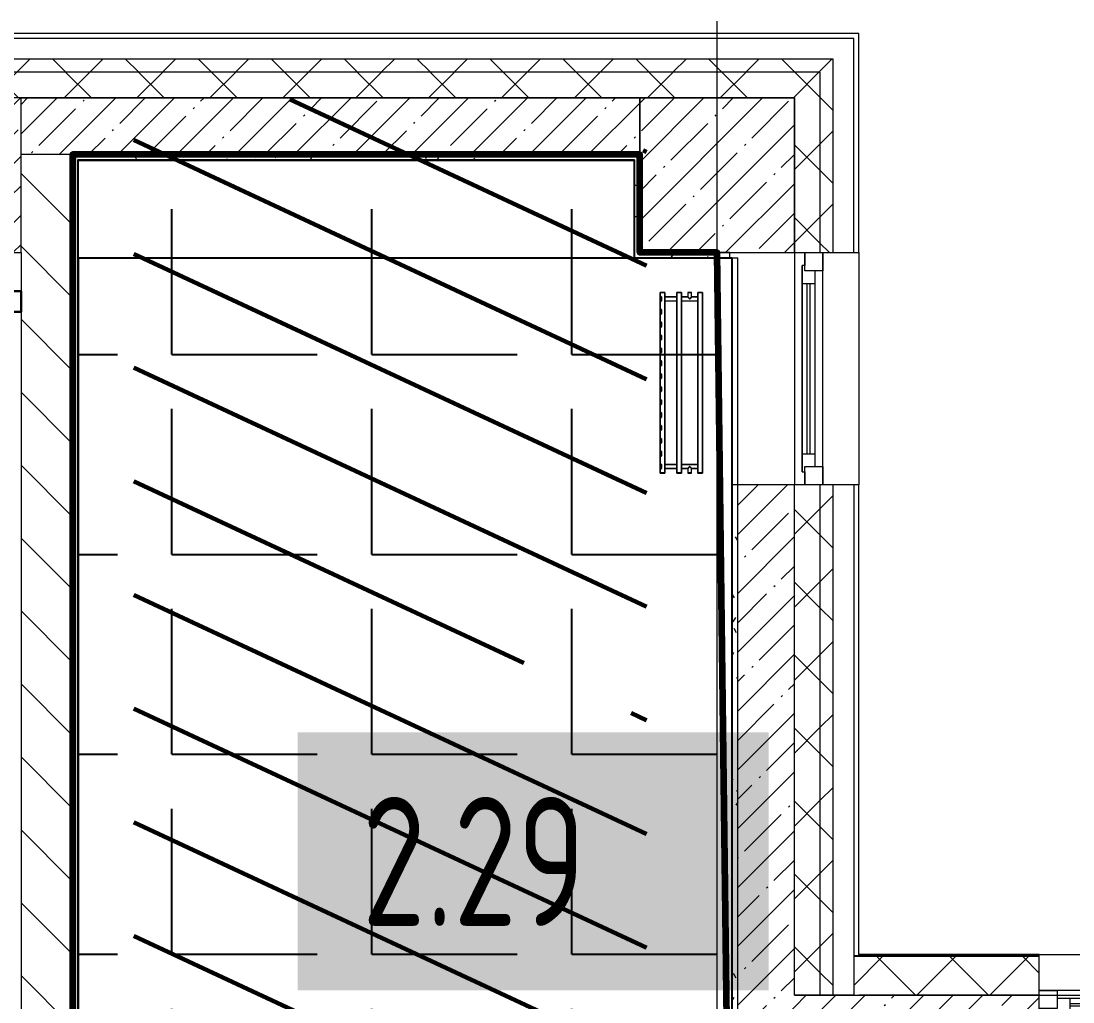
# Model space of a CAD drawing. Header units: millimetres. Extents: x -164500 to 426394, y -23753 to 102118.
# Drawn here: x 179382 to 183463, y 23593 to 27397 of the extents above; entities that cross this region are included whole.
import ezdxf

# ---------------------------------------------------------------- set-up
doc = ezdxf.new("R2010")
doc.units = ezdxf.units.MM
for name, color, linetype, lineweight in [('0) шлифовка', 5, 'Continuous', 60), ('384 ПК-3', 30, 'Continuous', 120), ('A-GLAZ', 7, 'Continuous', 9), ('A-GLAZ-1', 7, 'Continuous', 5), ('A-WALL', 7, 'Continuous', 5), ('A-WALL-2', 7, 'Continuous', 30), ('I-WALL', 7, 'Continuous', 5), ('S-COLS', 7, 'Continuous', 9), ('S-COLS-1', 7, 'Continuous', 5), ('Оси', 7, 'Continuous', 9)]:
    doc.layers.add(name, color=color, linetype=linetype, lineweight=lineweight)
doc.layers.add('1.1.1) Плитка КР1 Остаток', color=52, linetype='Continuous')
for name, color, linetype, lineweight, true_color in [('A-WALL-1', 9, 'Continuous', 5, 0x808080), ('A-WALL-FNSH-1', 9, 'Continuous', 5, 0x808080), ('M-EQPM-1', 7, 'Continuous', 9, 0xb2b2b2)]:
    doc.layers.add(name, color=color, linetype=linetype, lineweight=lineweight, true_color=true_color)
doc.styles.add('СПДС', font='ГОСТ тип А.ttf', dxfattribs={"width": 0.9})
pattern_1 = [(45, (148772.12, -0.94), (-141.42136, 141.42136), []), (135, (148772.12, -0.94), (-141.42136, -141.42136), [])]
pattern_2 = [(45, (148772.12, -0.94), (-114.04925, 114.04925), []), (45, (148886.17, -0.94), (-114.04925, 114.04925), [201.612, -40.322, 6.706, -33.617])]
pattern_3 = [(0, (148772.123, -0.94), (243.84, 60.96), [20.117, -162.763, 20.117, -162.763, -975.36]), (0, (148772.123, -0.94), (243.84, 60.96), [-365.76, 20.117, -345.643, 20.117, -162.763, -426.72]), (0, (148772.123, -0.94), (243.84, 60.96), [-914.4, 20.117, -101.803, 20.117, -284.683]), (120, (148863.563, 29.54), (-174.71291, 180.691634), [20.117, -162.763, 20.117, -162.763, -975.36]), (120, (148863.563, 29.54), (-174.71291, 180.691634), [-365.76, 20.117, -345.643, 20.117, -162.763, -426.72]), (120, (148863.563, 29.54), (-174.71291, 180.691634), [-914.4, 20.117, -101.803, 20.117, -284.683]), (240, (148894.043, 151.46), (-69.12709, -241.651634), [20.117, -162.763, 20.117, -162.763, -975.36]), (240, (148894.043, 151.46), (-69.12709, -241.651634), [-365.76, 20.117, -345.643, 20.117, -162.763, -426.72]), (240, (148894.043, 151.46), (-69.12709, -241.651634), [-914.4, 20.117, -101.803, 20.117, -284.683])]

# ---------------------------------------------------------------- blocks, each defined once
blk = doc.blocks.new('radiator_prado_classic_z_tip_30_po exemplyaru - Classic Z Тип 30-500-30677900-Объем проектирования 2 этажа')
at = {"layer": 'M-EQPM-1'}
for p, q in [((0, 228), (0, 210)), ((700, 228), (0, 228)), ((0, 210), (0, 228)), ((0, 228), (12.5, 228)), ((0, 210), (700, 210)), ((17.8, 210), (0, 210)), ((12.5, 228), (37.5, 228)), ((37.5, 228), (12.5, 228)), ((12.5, 228), (37.5, 228)), ((12.5, 228), (17.5, 223)), ((12.5, 228), (17.5, 223)), ((32.5, 223), (17.5, 223)), ((17.5, 223), (32.5, 223)), ((17.5, 210), (17.5, 164)), ((17.5, 210), (17.5, 164)), ((17.8, 210), (17.5, 210)), ((17.5, 210), (17.8, 210)), ((17.8, 210), (17.5, 210)), ((17.5, 210), (28.7, 210)), ((32.2, 210), (17.8, 210)), ((17.8, 210), (18.5, 210)), ((19.7, 210), (17.8, 210)), ((18.5, 210), (21.2, 210)), ((21.2, 210), (19.7, 210)), ((21.2, 210), (25, 210)), ((32.2, 210), (21.2, 210)), ((25, 210), (32.2, 210)), ((28.7, 210), (32.5, 210)), ((32.5, 210), (32.2, 210)), ((32.2, 210), (32.5, 210)), ((32.5, 210), (32.2, 210)), ((667.8, 210), (32.2, 210)), ((32.5, 223), (37.5, 228)), ((37.5, 228), (32.5, 223)), ((32.5, 164), (32.5, 210)), ((32.5, 164), (32.5, 210)), ((37.5, 228), (62.5, 228)), ((62.5, 228), (87.5, 228)), ((87.5, 228), (62.5, 228)), ((62.5, 228), (87.5, 228)), ((62.5, 228), (67.5, 223)), ((62.5, 228), (67.5, 223)), ((82.5, 223), (67.5, 223)), ((67.5, 223), (82.5, 223)), ((82.5, 223), (87.5, 228)), ((87.5, 228), (82.5, 223)), ((87.5, 228), (112.5, 228)), ((112.5, 228), (137.5, 228)), ((137.5, 228), (112.5, 228)), ((112.5, 228), (137.5, 228)), ((112.5, 228), (117.5, 223)), ((112.5, 228), (117.5, 223)), ((132.5, 223), (117.5, 223)), ((117.5, 223), (132.5, 223)), ((132.5, 223), (137.5, 228)), ((137.5, 228), (132.5, 223)), ((137.5, 228), (162.5, 228)), ((162.5, 228), (187.5, 228)), ((187.5, 228), (162.5, 228)), ((162.5, 228), (187.5, 228)), ((162.5, 228), (167.5, 223)), ((162.5, 228), (167.5, 223)), ((182.5, 223), (167.5, 223)), ((167.5, 223), (182.5, 223)), ((182.5, 223), (187.5, 228)), ((187.5, 228), (182.5, 223)), ((187.5, 228), (212.5, 228)), ((212.5, 228), (237.5, 228)), ((237.5, 228), (212.5, 228)), ((212.5, 228), (237.5, 228)), ((212.5, 228), (217.5, 223)), ((212.5, 228), (217.5, 223)), ((232.5, 223), (217.5, 223)), ((217.5, 223), (232.5, 223)), ((232.5, 223), (237.5, 228)), ((237.5, 228), (232.5, 223)), ((237.5, 228), (262.5, 228)), ((262.5, 228), (287.5, 228)), ((287.5, 228), (262.5, 228)), ((262.5, 228), (287.5, 228)), ((262.5, 228), (267.5, 223)), ((262.5, 228), (267.5, 223)), ((282.5, 223), (267.5, 223)), ((267.5, 223), (282.5, 223)), ((282.5, 223), (287.5, 228)), ((287.5, 228), (282.5, 223)), ((287.5, 228), (312.5, 228)), ((312.5, 228), (337.5, 228)), ((337.5, 228), (312.5, 228)), ((312.5, 228), (337.5, 228)), ((312.5, 228), (317.5, 223)), ((312.5, 228), (317.5, 223)), ((332.5, 223), (317.5, 223)), ((317.5, 223), (332.5, 223)), ((332.5, 223), (337.5, 228)), ((337.5, 228), (332.5, 223)), ((337.5, 228), (362.5, 228)), ((362.5, 228), (387.5, 228)), ((387.5, 228), (362.5, 228)), ((362.5, 228), (387.5, 228)), ((362.5, 228), (367.5, 223)), ((362.5, 228), (367.5, 223)), ((382.5, 223), (367.5, 223)), ((367.5, 223), (382.5, 223)), ((382.5, 223), (387.5, 228)), ((387.5, 228), (382.5, 223)), ((387.5, 228), (412.5, 228)), ((412.5, 228), (437.5, 228)), ((437.5, 228), (412.5, 228)), ((412.5, 228), (437.5, 228)), ((412.5, 228), (417.5, 223)), ((412.5, 228), (417.5, 223)), ((432.5, 223), (417.5, 223)), ((417.5, 223), (432.5, 223)), ((432.5, 223), (437.5, 228)), ((437.5, 228), (432.5, 223)), ((437.5, 228), (462.5, 228)), ((462.5, 228), (487.5, 228)), ((487.5, 228), (462.5, 228)), ((462.5, 228), (487.5, 228)), ((462.5, 228), (467.5, 223)), ((462.5, 228), (467.5, 223)), ((482.5, 223), (467.5, 223)), ((467.5, 223), (482.5, 223)), ((482.5, 223), (487.5, 228)), ((487.5, 228), (482.5, 223)), ((487.5, 228), (512.5, 228)), ((512.5, 228), (537.5, 228)), ((537.5, 228), (512.5, 228)), ((512.5, 228), (537.5, 228)), ((512.5, 228), (517.5, 223)), ((512.5, 228), (517.5, 223)), ((532.5, 223), (517.5, 223)), ((517.5, 223), (532.5, 223)), ((532.5, 223), (537.5, 228)), ((537.5, 228), (532.5, 223)), ((537.5, 228), (562.5, 228)), ((562.5, 228), (587.5, 228)), ((587.5, 228), (562.5, 228)), ((562.5, 228), (587.5, 228)), ((562.5, 228), (567.5, 223)), ((562.5, 228), (567.5, 223)), ((582.5, 223), (567.5, 223)), ((567.5, 223), (582.5, 223)), ((582.5, 223), (587.5, 228)), ((587.5, 228), (582.5, 223)), ((588.4, 228), (612.5, 228)), ((612.5, 228), (637.5, 228)), ((637.5, 228), (612.5, 228)), ((612.5, 228), (637.5, 228)), ((612.5, 228), (617.5, 223)), ((617.5, 223), (612.5, 228)), ((632.5, 223), (617.5, 223)), ((617.5, 223), (632.5, 223)), ((632.5, 223), (637.5, 228)), ((637.5, 228), (632.5, 223)), ((637.5, 228), (662.5, 228)), ((662.5, 228), (687.5, 228)), ((687.5, 228), (662.5, 228)), ((662.5, 228), (687.5, 228)), ((662.5, 228), (667.5, 223)), ((662.5, 228), (667.5, 223)), ((682.5, 223), (667.5, 223)), ((667.5, 223), (682.5, 223)), ((667.5, 210), (667.5, 164)), ((667.5, 210), (667.5, 164)), ((667.8, 210), (667.5, 210)), ((667.5, 210), (668.5, 210)), ((667.8, 210), (667.5, 210)), ((667.5, 210), (667.8, 210)), ((678.7, 210), (667.8, 210)), ((682.2, 210), (667.8, 210)), ((667.8, 210), (669.7, 210)), ((668.5, 210), (682.5, 210)), ((669.7, 210), (673.1, 210)), ((673.1, 210), (676.9, 210)), ((676.9, 210), (682.2, 210)), ((681.5, 210), (678.7, 210)), ((682.2, 210), (681.5, 210)), ((682.5, 210), (682.2, 210)), ((682.5, 210), (682.2, 210)), ((682.2, 210), (682.5, 210)), ((700, 210), (682.2, 210)), ((682.5, 223), (687.5, 228)), ((687.5, 228), (682.5, 223)), ((682.5, 164), (682.5, 210)), ((682.5, 164), (682.5, 210)), ((687.5, 228), (700, 228)), ((700, 210), (700, 228)), ((700, 228), (700, 210)), ((700, 164), (0, 164)), ((0, 164), (0, 146)), ((0, 146), (0, 164)), ((0, 164), (17.8, 164)), ((17.8, 164), (17.5, 164)), ((17.5, 164), (17.8, 164)), ((17.8, 164), (17.5, 164)), ((17.5, 164), (28.7, 164)), ((32.2, 164), (17.8, 164)), ((17.8, 164), (30.3, 164)), ((18.5, 164), (17.8, 164)), ((21.2, 164), (18.5, 164)), ((25, 164), (21.2, 164)), ((32.2, 164), (25, 164)), ((28.7, 164), (31.5, 164)), ((30.3, 164), (32.2, 164)), ((31.5, 164), (32.5, 164)), ((32.5, 164), (32.2, 164)), ((32.2, 164), (32.5, 164)), ((32.5, 164), (32.2, 164)), ((32.2, 164), (667.8, 164)), ((667.8, 164), (667.5, 164)), ((667.5, 164), (668.5, 164)), ((667.8, 164), (667.5, 164)), ((667.5, 164), (667.8, 164)), ((671.2, 164), (667.8, 164)), ((682.2, 164), (667.8, 164)), ((667.8, 164), (668.5, 164)), ((668.5, 164), (671.2, 164)), ((668.5, 164), (682.2, 164)), ((682.2, 164), (671.2, 164)), ((671.2, 164), (682.5, 164)), ((682.5, 164), (682.2, 164)), ((682.5, 164), (682.2, 164)), ((682.2, 164), (682.5, 164)), ((682.2, 164), (700, 164)), ((700, 146), (700, 164)), ((700, 164), (700, 146)), ((0, 146), (700, 146)), ((18.5, 146), (0, 146)), ((17.5, 146), (17.5, 121.5)), ((17.5, 146), (17.5, 121.5)), ((17.5, 146), (18.5, 146)), ((18.5, 146), (17.5, 146)), ((17.5, 146), (18.5, 146)), ((25, 146), (17.5, 146)), ((18.5, 146), (32.2, 146)), ((28.7, 146), (18.5, 146)), ((18.5, 146), (32.2, 146)), ((28.7, 146), (25, 146)), ((31.5, 146), (28.7, 146)), ((32.5, 146), (28.7, 146)), ((32.2, 146), (31.5, 146)), ((32.2, 146), (32.5, 146)), ((32.5, 146), (32.2, 146)), ((32.2, 146), (32.5, 146)), ((667.8, 146), (32.2, 146)), ((32.5, 82), (32.5, 146)), ((32.5, 82), (32.5, 146)), ((667.5, 146), (667.5, 82)), ((667.5, 146), (667.5, 82)), ((667.5, 146), (667.8, 146)), ((676.9, 146), (667.5, 146)), ((667.5, 146), (667.8, 146)), ((667.8, 146), (667.5, 146)), ((667.8, 146), (681.5, 146)), ((667.8, 146), (681.5, 146)), ((668.5, 146), (667.8, 146)), ((669.7, 146), (668.5, 146)), ((671.2, 146), (669.7, 146)), ((673.1, 146), (671.2, 146)), ((675, 146), (673.1, 146)), ((676.9, 146), (675, 146)), ((682.5, 146), (676.9, 146)), ((678.7, 146), (676.9, 146)), ((681.5, 146), (678.7, 146)), ((681.5, 146), (682.2, 146)), ((681.5, 146), (682.5, 146)), ((682.5, 146), (681.5, 146)), ((700, 146), (681.5, 146)), ((682.2, 146), (682.5, 146)), ((682.5, 121.5), (682.5, 146)), ((682.5, 121.5), (682.5, 146)), ((17.5, 121.5), (0, 121.5)), ((17.5, 121.5), (0, 121.5)), ((0, 121.5), (0, 120.5)), ((0, 106.5), (0, 121.5)), ((0, 120.5), (0, 107.5)), ((0, 120.5), (0, 119.3)), ((0, 114), (0, 120.5)), ((0, 120.5), (0, 120.5)), ((0, 119.3), (0, 117.8)), ((0, 117.8), (0, 114)), ((0, 114), (0, 110.3)), ((0, 107.5), (0, 114)), ((0, 110.3), (0, 108.7)), ((0, 108.7), (0, 107.5)), ((0, 107.5), (0, 106.5)), ((0, 107.5), (0, 107.5)), ((0, 106.5), (17.5, 106.5)), ((0, 106.5), (17.5, 106.5)), ((700, 82), (0, 82)), ((0, 82), (0, 64)), ((0, 64), (0, 82)), ((0, 82), (18.5, 82)), ((17.5, 106.5), (17.5, 82)), ((17.5, 106.5), (17.5, 82)), ((18.5, 82), (17.5, 82)), ((17.5, 82), (18.5, 82)), ((18.5, 82), (17.5, 82)), ((17.5, 82), (26.9, 82)), ((32.2, 82), (18.5, 82)), ((18.5, 82), (19.7, 82)), ((19.7, 82), (18.5, 82)), ((19.7, 82), (32.2, 82)), ((32.2, 82), (19.7, 82)), ((26.9, 82), (32.5, 82)), ((32.5, 82), (32.2, 82)), ((32.2, 82), (32.5, 82)), ((32.5, 82), (32.2, 82)), ((32.2, 82), (667.8, 82)), ((667.8, 82), (667.5, 82)), ((667.5, 82), (668.5, 82)), ((667.8, 82), (667.5, 82)), ((667.5, 82), (667.8, 82)), ((681.5, 82), (667.8, 82)), ((681.5, 82), (667.8, 82)), ((667.8, 82), (668.5, 82)), ((668.5, 82), (682.5, 82)), ((668.5, 82), (671.2, 82)), ((671.2, 82), (673.1, 82)), ((673.1, 82), (681.5, 82)), ((682.5, 82), (681.5, 82)), ((682.2, 82), (681.5, 82)), ((681.5, 82), (682.5, 82)), ((681.5, 82), (700, 82)), ((682.5, 82), (682.2, 82)), ((700, 121.5), (682.5, 121.5)), ((700, 121.5), (682.5, 121.5)), ((682.5, 82), (682.5, 106.5)), ((682.5, 106.5), (700, 106.5)), ((682.5, 82), (682.5, 106.5)), ((682.5, 106.5), (700, 106.5)), ((700, 121.5), (700, 106.5)), ((700, 120.5), (700, 121.5)), ((700, 121.5), (700, 120.5)), ((700, 120.5), (700, 121.5)), ((700, 110.3), (700, 120.5)), ((700, 120.5), (700, 107.5)), ((700, 112.1), (700, 120.5)), ((700, 108.7), (700, 112.1)), ((700, 107.5), (700, 110.3)), ((700, 107.5), (700, 108.7)), ((700, 106.5), (700, 107.5)), ((700, 107.5), (700, 106.5)), ((700, 106.5), (700, 107.5)), ((700, 64), (700, 82)), ((700, 82), (700, 64)), ((700, 64), (0, 64)), ((0, 64), (700, 64))]:
    blk.add_line(p, q, dxfattribs=at)
for points, knots in [([(18.5, 120.5), (18.4, 120.6), (18.3, 120.7), (18.1, 120.9), (17.9, 121.1), (17.8, 121.2), (17.7, 121.3), (17.5, 121.5), (17.5, 121.5), (17.5, 121.5)], [0.7142857, 0.7142857, 0.7142857, 0.7142857, 0.75, 0.7857143, 0.8214286, 0.8571429, 0.8928571, 0.9285714, 1, 1, 1, 1]), ([(17.5, 121.5), (17.5, 121.5), (17.5, 121.5), (17.7, 121.3), (17.8, 121.2), (17.9, 121.1), (18.1, 120.9), (18.3, 120.7), (18.4, 120.6), (18.5, 120.5)], [0, 0, 0, 0, 0.0714286, 0.1071429, 0.1428571, 0.1785714, 0.2142857, 0.25, 0.2857143, 0.2857143, 0.2857143, 0.2857143]), ([(17.5, 121.5), (17.5, 121.5), (17.5, 121.5), (17.7, 121.3), (17.8, 121.2), (17.9, 121.1), (18.1, 120.9), (18.3, 120.7), (18.4, 120.6), (18.5, 120.5)], [0, 0, 0, 0, 0.0714286, 0.1071429, 0.1428571, 0.1785714, 0.2142857, 0.25, 0.2857143, 0.2857143, 0.2857143, 0.2857143]), ([(25, 114), (24.5, 114.5), (23.6, 115.4), (22.4, 116.6), (21.6, 117.4), (21.1, 117.9), (20.8, 118.2), (20.5, 118.5), (20.2, 118.8), (19.8, 119.1), (19.6, 119.4), (19.3, 119.7), (19, 120), (18.7, 120.3), (18.5, 120.5), (18.3, 120.7), (18.1, 120.9), (17.9, 121.1), (17.8, 121.2), (17.7, 121.3), (17.5, 121.5), (17.5, 121.5), (17.5, 121.5)], [0, 0, 0, 0, 0.142857, 0.285714, 0.357143, 0.392857, 0.428571, 0.464286, 0.5, 0.535714, 0.571429, 0.607143, 0.642857, 0.678571, 0.714286, 0.75, 0.785714, 0.821429, 0.857143, 0.892857, 0.928571, 1, 1, 1, 1]), ([(17.5, 106.5), (17.5, 106.5), (17.5, 106.5), (17.7, 106.7), (17.8, 106.8), (17.9, 106.9), (18.1, 107.1), (18.3, 107.3), (18.5, 107.5), (18.7, 107.7), (19, 108), (19.3, 108.3), (19.6, 108.6), (19.8, 108.9), (20.3, 109.3), (20.7, 109.7), (21.1, 110.1), (21.6, 110.6), (22.4, 111.4), (23.6, 112.6), (24.5, 113.5), (25, 114)], [0, 0, 0, 0, 0.071429, 0.107143, 0.142857, 0.178571, 0.214286, 0.25, 0.285714, 0.321429, 0.357143, 0.392857, 0.428571, 0.464286, 0.5, 0.571429, 0.607143, 0.642857, 0.714286, 0.857143, 1, 1, 1, 1]), ([(17.5, 106.5), (17.5, 106.5), (17.5, 106.5), (17.7, 106.7), (17.8, 106.8), (17.9, 106.9), (18.1, 107.1), (18.3, 107.3), (18.4, 107.4), (18.5, 107.5)], [0, 0, 0, 0, 0.0714286, 0.1071429, 0.1428571, 0.1785714, 0.2142857, 0.25, 0.2857143, 0.2857143, 0.2857143, 0.2857143]), ([(18.5, 107.5), (18.4, 107.4), (18.3, 107.3), (18.1, 107.1), (17.9, 106.9), (17.8, 106.8), (17.7, 106.7), (17.5, 106.5), (17.5, 106.5), (17.5, 106.5)], [0.7142857, 0.7142857, 0.7142857, 0.7142857, 0.75, 0.7857143, 0.8214286, 0.8571429, 0.8928571, 0.9285714, 1, 1, 1, 1]), ([(18.5, 107.5), (18.4, 107.4), (18.3, 107.3), (18.1, 107.1), (17.9, 106.9), (17.8, 106.8), (17.7, 106.7), (17.5, 106.5), (17.5, 106.5), (17.5, 106.5)], [0.7142857, 0.7142857, 0.7142857, 0.7142857, 0.75, 0.7857143, 0.8214286, 0.8571429, 0.8928571, 0.9285714, 1, 1, 1, 1]), ([(22.1, 116.9), (21.9, 117.1), (21.6, 117.4), (21.1, 117.9), (20.8, 118.2), (20.5, 118.5), (20.2, 118.8), (19.9, 119.2), (19.7, 119.3), (19.6, 119.4)], [0.2857143, 0.2857143, 0.2857143, 0.2857143, 0.3571429, 0.3928571, 0.4285714, 0.4642857, 0.5, 0.5357143, 0.5714286, 0.5714286, 0.5714286, 0.5714286]), ([(19.6, 119.4), (19.7, 119.3), (19.9, 119.2), (20.3, 118.7), (20.7, 118.3), (21.1, 117.9), (21.6, 117.4), (21.9, 117.1), (22.1, 116.9)], [0.4285714, 0.4285714, 0.4285714, 0.4285714, 0.4642857, 0.5, 0.5714286, 0.6071429, 0.6428571, 0.7142857, 0.7142857, 0.7142857, 0.7142857]), ([(19.6, 119.4), (19.7, 119.3), (19.8, 119.1), (20.3, 118.7), (20.6, 118.4), (20.8, 118.2)], [0.4285714, 0.4285714, 0.4285714, 0.4285714, 0.4642857, 0.5, 0.5714286, 0.5714286, 0.5714286, 0.5714286]), ([(19.6, 108.6), (19.7, 108.7), (19.9, 108.8), (20.3, 109.3), (20.7, 109.7), (21.1, 110.1), (21.6, 110.6), (21.9, 110.9), (22.1, 111.1)], [0.4285714, 0.4285714, 0.4285714, 0.4285714, 0.4642857, 0.5, 0.5714286, 0.6071429, 0.6428571, 0.7142857, 0.7142857, 0.7142857, 0.7142857]), ([(22.1, 111.1), (21.9, 110.9), (21.6, 110.6), (21.1, 110.1), (20.8, 109.8), (20.5, 109.5), (20.2, 109.2), (19.9, 108.8), (19.7, 108.7), (19.6, 108.6)], [0.2857143, 0.2857143, 0.2857143, 0.2857143, 0.3571429, 0.3928571, 0.4285714, 0.4642857, 0.5, 0.5357143, 0.5714286, 0.5714286, 0.5714286, 0.5714286]), ([(22.1, 111.1), (21.9, 110.9), (21.6, 110.6), (21.1, 110.1), (20.8, 109.8), (20.5, 109.5), (20.2, 109.2), (19.8, 108.9), (19.7, 108.7), (19.6, 108.6)], [0.2857143, 0.2857143, 0.2857143, 0.2857143, 0.3571429, 0.3928571, 0.4285714, 0.4642857, 0.5, 0.5357143, 0.5714286, 0.5714286, 0.5714286, 0.5714286]), ([(20.8, 118.2), (20.9, 118.1), (21.1, 117.9), (21.6, 117.4), (21.9, 117.1), (22.1, 116.9)], [0.5714286, 0.5714286, 0.5714286, 0.5714286, 0.6071429, 0.6428571, 0.7142857, 0.7142857, 0.7142857, 0.7142857]), ([(675, 114), (675.5, 114.5), (676.4, 115.4), (677.6, 116.6), (678.4, 117.4), (678.9, 117.9), (679.2, 118.2), (679.5, 118.5), (679.8, 118.8), (680.1, 119.2), (680.4, 119.4), (680.7, 119.7), (681, 120), (681.3, 120.3), (681.5, 120.5), (681.7, 120.7), (681.9, 120.9), (682.1, 121.1), (682.2, 121.2), (682.3, 121.3), (682.5, 121.5), (682.5, 121.5), (682.5, 121.5)], [0, 0, 0, 0, 0.142857, 0.285714, 0.357143, 0.392857, 0.428571, 0.464286, 0.5, 0.535714, 0.571429, 0.607143, 0.642857, 0.678571, 0.714286, 0.75, 0.785714, 0.821429, 0.857143, 0.892857, 0.928571, 1, 1, 1, 1]), ([(682.5, 106.5), (682.5, 106.5), (682.5, 106.5), (682.3, 106.7), (682.2, 106.8), (682.1, 106.9), (681.9, 107.1), (681.7, 107.3), (681.5, 107.5), (681.3, 107.7), (681, 108), (680.7, 108.3), (680.4, 108.6), (680.1, 108.8), (679.7, 109.3), (679.3, 109.7), (678.9, 110.1), (678.4, 110.6), (677.6, 111.4), (676.4, 112.6), (675.5, 113.5), (675, 114)], [0, 0, 0, 0, 0.071429, 0.107143, 0.142857, 0.178571, 0.214286, 0.25, 0.285714, 0.321429, 0.357143, 0.392857, 0.428571, 0.464286, 0.5, 0.571429, 0.607143, 0.642857, 0.714286, 0.857143, 1, 1, 1, 1]), ([(680.4, 119.4), (680.3, 119.3), (680.1, 119.2), (679.7, 118.7), (679.3, 118.3), (678.9, 117.9), (678.4, 117.4), (678.1, 117.1), (677.9, 116.9)], [0.4285714, 0.4285714, 0.4285714, 0.4285714, 0.4642857, 0.5, 0.5714286, 0.6071429, 0.6428571, 0.7142857, 0.7142857, 0.7142857, 0.7142857]), ([(680.4, 119.4), (680.3, 119.3), (680.1, 119.2), (679.7, 118.7), (679.3, 118.3), (678.9, 117.9), (678.4, 117.4), (678.1, 117.1), (677.9, 116.9)], [0.4285714, 0.4285714, 0.4285714, 0.4285714, 0.4642857, 0.5, 0.5714286, 0.6071429, 0.6428571, 0.7142857, 0.7142857, 0.7142857, 0.7142857]), ([(677.9, 116.9), (678.1, 117.1), (678.4, 117.4), (678.9, 117.9), (679.2, 118.2), (679.5, 118.5), (679.8, 118.8), (680.1, 119.2), (680.3, 119.3), (680.4, 119.4)], [0.2857143, 0.2857143, 0.2857143, 0.2857143, 0.3571429, 0.3928571, 0.4285714, 0.4642857, 0.5, 0.5357143, 0.5714286, 0.5714286, 0.5714286, 0.5714286]), ([(677.9, 111.1), (678.1, 110.9), (678.4, 110.6), (678.9, 110.1), (679.2, 109.8), (679.5, 109.5), (679.8, 109.2), (680.1, 108.8), (680.3, 108.7), (680.4, 108.6)], [0.2857143, 0.2857143, 0.2857143, 0.2857143, 0.3571429, 0.3928571, 0.4285714, 0.4642857, 0.5, 0.5357143, 0.5714286, 0.5714286, 0.5714286, 0.5714286]), ([(677.9, 111.1), (678.1, 110.9), (678.4, 110.6), (678.9, 110.1), (679.1, 109.9), (679.2, 109.8)], [0.2857143, 0.2857143, 0.2857143, 0.2857143, 0.3571429, 0.3928571, 0.4285714, 0.4285714, 0.4285714, 0.4285714]), ([(680.4, 108.6), (680.3, 108.7), (680.1, 108.8), (679.7, 109.3), (679.3, 109.7), (678.9, 110.1), (678.4, 110.6), (678.1, 110.9), (677.9, 111.1)], [0.4285714, 0.4285714, 0.4285714, 0.4285714, 0.4642857, 0.5, 0.5714286, 0.6071429, 0.6428571, 0.7142857, 0.7142857, 0.7142857, 0.7142857]), ([(682.5, 121.5), (682.5, 121.5), (682.5, 121.5), (682.3, 121.3), (682.2, 121.2), (682.1, 121.1), (681.9, 120.9), (681.7, 120.7), (681.6, 120.6), (681.5, 120.5)], [0, 0, 0, 0, 0.0714286, 0.1071429, 0.1428571, 0.1785714, 0.2142857, 0.25, 0.2857143, 0.2857143, 0.2857143, 0.2857143]), ([(682.5, 121.5), (682.5, 121.5), (682.5, 121.5), (682.3, 121.3), (682.2, 121.2), (682.1, 121.1), (681.9, 120.9), (681.7, 120.7), (681.6, 120.6), (681.5, 120.5)], [0, 0, 0, 0, 0.0714286, 0.1071429, 0.1428571, 0.1785714, 0.2142857, 0.25, 0.2857143, 0.2857143, 0.2857143, 0.2857143]), ([(681.5, 120.5), (681.6, 120.6), (681.7, 120.7), (681.9, 120.9), (682.1, 121.1), (682.2, 121.2), (682.3, 121.3), (682.5, 121.5), (682.5, 121.5), (682.5, 121.5)], [0.7142857, 0.7142857, 0.7142857, 0.7142857, 0.75, 0.7857143, 0.8214286, 0.8571429, 0.8928571, 0.9285714, 1, 1, 1, 1]), ([(681.5, 107.5), (681.6, 107.4), (681.7, 107.3), (681.9, 107.1), (682.1, 106.9), (682.2, 106.8), (682.3, 106.7), (682.5, 106.5), (682.5, 106.5), (682.5, 106.5)], [0.7142857, 0.7142857, 0.7142857, 0.7142857, 0.75, 0.7857143, 0.8214286, 0.8571429, 0.8928571, 0.9285714, 1, 1, 1, 1]), ([(681.5, 107.5), (681.6, 107.4), (681.7, 107.3), (681.9, 107.1), (682.1, 106.9), (682.2, 106.8), (682.3, 106.7), (682.5, 106.5), (682.5, 106.5), (682.5, 106.5)], [0.7142857, 0.7142857, 0.7142857, 0.7142857, 0.75, 0.7857143, 0.8214286, 0.8571429, 0.8928571, 0.9285714, 1, 1, 1, 1]), ([(682.5, 106.5), (682.5, 106.5), (682.5, 106.5), (682.3, 106.7), (682.2, 106.8), (682.1, 106.9), (681.9, 107.1), (681.7, 107.3), (681.6, 107.4), (681.5, 107.5)], [0, 0, 0, 0, 0.0714286, 0.1071429, 0.1428571, 0.1785714, 0.2142857, 0.25, 0.2857143, 0.2857143, 0.2857143, 0.2857143])]:
    blk.add_open_spline(points, degree=3, knots=knots, dxfattribs=at)
for points in [[(19.6, 119.4), (19.5, 119.5), (19.3, 119.7), (19, 120), (18.7, 120.3), (18.6, 120.4), (18.5, 120.5)], [(18.5, 120.5), (18.6, 120.4), (18.7, 120.3), (19, 120), (19.3, 119.7), (19.5, 119.5), (19.6, 119.4)], [(18.5, 120.5), (18.6, 120.4), (18.7, 120.3), (19, 120), (19.3, 119.7), (19.5, 119.5), (19.6, 119.4)], [(18.5, 107.5), (18.6, 107.6), (18.7, 107.7), (19, 108), (19.3, 108.3), (19.5, 108.5), (19.6, 108.6)], [(19.6, 108.6), (19.5, 108.5), (19.3, 108.3), (19, 108), (18.7, 107.7), (18.6, 107.6), (18.5, 107.5)], [(19.6, 108.6), (19.5, 108.5), (19.3, 108.3), (19, 108), (18.7, 107.7), (18.6, 107.6), (18.5, 107.5)], [(23.6, 115.4), (23.1, 115.9), (22.6, 116.4), (22.1, 116.9)], [(22.1, 116.9), (22.6, 116.4), (23.1, 115.9), (23.6, 115.4)], [(22.1, 116.9), (22.6, 116.4), (23.6, 115.4), (24.5, 114.5), (25, 114)], [(22.1, 111.1), (22.6, 111.6), (23.6, 112.6), (24.5, 113.5), (25, 114)], [(25, 114), (24.5, 113.5), (23.6, 112.6), (22.6, 111.6), (22.1, 111.1)], [(25, 114), (24.5, 113.5), (23.6, 112.6), (22.6, 111.6), (22.1, 111.1)], [(25, 114), (24.5, 114.5), (24, 115), (23.6, 115.4)], [(23.6, 115.4), (24, 115), (24.5, 114.5), (25, 114)], [(677.9, 116.9), (677.4, 116.4), (676.4, 115.4), (675.5, 114.5), (675, 114)], [(675, 114), (675.5, 114.5), (676.4, 115.4), (677.4, 116.4), (677.9, 116.9)], [(676.4, 115.4), (676, 115), (675.5, 114.5), (675, 114)], [(675, 114), (675.5, 113.5), (676.4, 112.6), (677.4, 111.6), (677.9, 111.1)], [(675, 114), (675.5, 113.5), (676, 113), (676.4, 112.6)], [(677.9, 111.1), (677.4, 111.6), (676.4, 112.6), (675.5, 113.5), (675, 114)], [(677.9, 116.9), (677.4, 116.4), (676.9, 115.9), (676.4, 115.4)], [(676.4, 112.6), (676.9, 112.1), (677.4, 111.6), (677.9, 111.1)], [(679.2, 109.8), (679.3, 109.7), (679.5, 109.5), (679.8, 109.2), (680.1, 108.8), (680.3, 108.7), (680.4, 108.6)], [(681.5, 120.5), (681.4, 120.4), (681.3, 120.3), (681, 120), (680.7, 119.7), (680.5, 119.5), (680.4, 119.4)], [(681.5, 120.5), (681.4, 120.4), (681.3, 120.3), (681, 120), (680.7, 119.7), (680.5, 119.5), (680.4, 119.4)], [(680.4, 119.4), (680.5, 119.5), (680.7, 119.7), (681, 120), (681.3, 120.3), (681.4, 120.4), (681.5, 120.5)], [(680.4, 108.6), (680.5, 108.5), (680.7, 108.3), (681, 108), (681.3, 107.7), (681.4, 107.6), (681.5, 107.5)], [(680.4, 108.6), (680.5, 108.5), (680.7, 108.3), (681, 108), (681.3, 107.7), (681.4, 107.6), (681.5, 107.5)], [(681.5, 107.5), (681.4, 107.6), (681.3, 107.7), (681, 108), (680.7, 108.3), (680.5, 108.5), (680.4, 108.6)]]:
    blk.add_open_spline(points, degree=3, dxfattribs=at)
blk = doc.blocks.new('BSC_Колонна _Прямоугольная - 600х600-V331-Объем проектирования 2 этажа')
at = {"layer": 'S-COLS-1'}
h = blk.add_hatch(dxfattribs=at)
h.set_pattern_fill('FP_80', color=256, style=0, pattern_type=2)
h.set_pattern_definition([(45, (-30310, -26800), (-114.04925, 114.04925), []), (45, (-30195.95, -26800), (-114.04925, 114.04925), [201.613, -40.323, 6.706, -33.617])])
h.paths.add_polyline_path([(156.9, -300), (300, -300), (300, 300), (-300, 300), (-300, -300), (150, -300)])
for p, q in [((300, 300), (-300, 300)), ((-300, 300), (-300, -300)), ((300, -300), (300, 300)), ((-300, -300), (300, -300))]:
    blk.add_line(p, q, dxfattribs=at)
blk = doc.blocks.new('120_Окно_СКБ_2Ст - 120_Окно_СКБ_2Ст 3100х2500 _мал_створка слева_ 2-V362-Объем проектирования 2 этажа')
at = {"layer": 'A-GLAZ'}
for p, q in [((-1550, -127), (-1550, -57)), ((-1550, -57), (-1480, -57)), ((-1480, -57), (-1480, -127)), ((650, -127), (650, -57)), ((650, -57), (720, -57)), ((720, -57), (720, -127)), ((1480, -127), (1480, -57)), ((1480, -57), (1550, -57)), ((1550, -57), (1550, -127)), ((650, -87), (-1480, -87)), ((-1480, -87), (-1480, -127)), ((-1430, -137), (-1430, -87)), ((600, -137), (600, -87)), ((650, -127), (650, -87)), ((1480, -87), (720, -87)), ((720, -87), (720, -127)), ((770, -137), (770, -87)), ((1430, -137), (1430, -87)), ((1480, -127), (1480, -87)), ((-1480, -127), (-1550, -127)), ((-1480, -127), (-1500, -127)), ((-1500, -127), (-1500, -137)), ((-1500, -137), (670, -137)), ((670, -137), (-1500, -137)), ((720, -127), (650, -127)), ((670, -127), (650, -127)), ((670, -137), (670, -127)), ((720, -127), (700, -127)), ((700, -127), (700, -137)), ((700, -137), (1500, -137)), ((1500, -137), (700, -137)), ((1550, -127), (1480, -127)), ((1500, -127), (1480, -127)), ((1500, -137), (1500, -127))]:
    blk.add_line(p, q, dxfattribs=at)
at = {"layer": 'A-GLAZ-1'}
for p, q in [((1550, -57), (-1550, -57)), ((-1430, -107), (600, -107)), ((600, -117), (-1430, -117)), ((770, -107), (1430, -107)), ((1430, -117), (770, -117)), ((-1549.8, -127), (-1500, -127)), ((670, -127), (700, -127)), ((1500, -127), (1530, -127))]:
    blk.add_line(p, q, dxfattribs=at)
blk = doc.blocks.new('120_Окно_СКБ_1Ст - 120_Окно_СКБ_1Ст 900х2500_h_-V363-Объем проектирования 2 этажа')
at = {"layer": 'A-GLAZ'}
for p, q in [((-450, -75), (-450, -5)), ((-450, -5), (-380, -5)), ((-380, -5), (-380, -75)), ((380, -35), (-380, -35)), ((-380, -35), (-380, -75)), ((-330, -85), (-330, -35)), ((330, -85), (330, -35)), ((380, -75), (380, -5)), ((380, -5), (450, -5)), ((380, -75), (380, -35)), ((450, -5), (450, -75)), ((-380, -75), (-450, -75)), ((-380, -75), (-400, -75)), ((-400, -75), (-400, -85)), ((450, -75), (380, -75)), ((400, -75), (380, -75)), ((400, -85), (400, -75)), ((-400, -85), (400, -85)), ((400, -85), (-400, -85))]:
    blk.add_line(p, q, dxfattribs=at)
at = {"layer": 'A-GLAZ-1'}
for p, q in [((450, -5), (-450, -5)), ((-450, -75), (-400, -75)), ((-330, -55), (330, -55)), ((330, -65), (-330, -65)), ((400, -75), (450, -75))]:
    blk.add_line(p, q, dxfattribs=at)
blk = doc.blocks.new('Стены наклон_ амфитеатр1 - Стены наклон_ амфитеатр-33007412-Объем проектирования 2 этажа')
at = {"layer": 'A-WALL-2'}
for p, q in [((30610, 26351.1), (21879, 26351.1)), ((30610, 26270.4), (30610, 26351.1)), ((21879, 26270.4), (30610, 26270.4))]:
    blk.add_line(p, q, dxfattribs=at)

msp = doc.modelspace()

# ---------------------------------------------------------------- hatches: boundary and pattern name
at = {"layer": '0) шлифовка', "true_color": 0x2776bb}
h = msp.add_hatch(dxfattribs=at)
h.set_pattern_fill('ANSI31', color=152, scale=125.833614, angle=110)
h.set_pattern_definition([(155, (170025.57, 27094.5), (-168.845, -362.09), [])])
h.paths.add_polyline_path([(181808.589, 26896.108), (181100.066, 26896.108), (181100.066, 26896.675), (181100.066, 27094.494), (179820.191, 27094.494), (179820.191, 26766.307), (179820.191, 20810.059), (181808.589, 20810.059), (181808.589, 24713.859), (181332.462, 24713.859), (181332.462, 25021.074), (181808.589, 25021.074)])
at = {"layer": '1.1.1) Плитка КР1 Остаток'}
h = msp.add_hatch(dxfattribs=at)
h.set_pattern_fill('ANGLE', color=256, scale=111)
h.set_pattern_definition([(0, (205553.1, 26879), (0, 775.335), [563.88, -211.455]), (90, (205553.1, 26879), (-775.335, 5e-14), [563.88, -211.455])])
h.paths.add_polyline_path([(182141.123, 26478.058), (179603.123, 26478.058), (179603.123, 20810.059), (182141.123, 20810.059), (182141.123, 21978.059), (181761.123, 21978.059), (181761.123, 22620.059), (182141.123, 22620.059)])
h.paths.add_polyline_path([(181761.123, 26858.058), (179603.123, 26858.058), (179603.123, 26478.058), (181761.123, 26478.058)])
at = {"layer": 'A-WALL'}
h = msp.add_hatch(dxfattribs=at)
h.set_pattern_fill('FP_24', color=256, style=0, pattern_type=2)
h.set_pattern_definition(pattern_1)
h.paths.add_polyline_path([(168382.38, 27199.059), (182482.123, 27199.773), (182482.123, 27249.059), (168382.38, 27249.059)])
h.paths.add_polyline_path([(164807.38, 27199.059), (165682.38, 27199.059), (165682.38, 27249.059), (164782.38, 27249.059), (164782.38, 27199.059)])
h.paths.add_polyline_path([(162682.38, 27199.059), (163882.38, 27199.059), (163882.38, 27249.059), (162461.123, 27249.059), (162461.123, 27199.059), (162616.158, 27199.059)])
h.paths.add_polyline_path([(166582.38, 27199.059), (167482.38, 27199.059), (167482.38, 27249.059), (166582.38, 27249.059)])
h = msp.add_hatch(dxfattribs=at)
h.set_pattern_fill('FP_24', color=256, style=0, pattern_type=2)
h.set_pattern_definition(pattern_1)
h.paths.add_polyline_path([(182482.123, 23619.059), (182532.123, 23619.059), (182532.123, 25599.058), (182482.123, 25599.058), (182482.123, 23666.201)])
h.paths.add_polyline_path([(182492.123, 26499.058), (182532.123, 26499.058), (182532.123, 27249.059), (182482.123, 27249.059), (182482.123, 26499.058)])
h = msp.add_hatch(dxfattribs=at)
h.set_pattern_fill('FP_24', color=256, style=0, pattern_type=2)
h.set_pattern_definition(pattern_1)
h.paths.add_polyline_path([(177882.123, 27099.059), (182382.123, 27099.059), (182382.123, 27199.059), (168382.38, 27199.059), (168382.38, 27099.059), (177070.845, 27099.059)])
h.paths.add_polyline_path([(166582.38, 27099.059), (167482.38, 27099.059), (167482.38, 27199.059), (166582.38, 27199.059)])
h.paths.add_polyline_path([(164782.38, 27099.059), (165682.38, 27099.059), (165682.38, 27199.059), (164782.38, 27199.059)])
h.paths.add_polyline_path([(163882.38, 27099.059), (163882.38, 27199.059), (162461.123, 27199.059), (162461.123, 27099.059), (163532.123, 27099.059)])
h = msp.add_hatch(dxfattribs=at)
h.set_pattern_fill('FP_24', color=256, style=0, pattern_type=2)
h.set_pattern_definition(pattern_1)
h.paths.add_polyline_path([(182382.123, 23619.059), (182482.123, 23619.059), (182482.123, 25599.058), (182382.123, 25599.058), (182382.123, 23668.512)])
h.paths.add_polyline_path([(182482.123, 26499.058), (182482.123, 27199.059), (182382.123, 27199.059), (182382.123, 26499.058)])
h = msp.add_hatch(dxfattribs=at)
h.set_pattern_fill('FP_24', color=256, style=0, pattern_type=2)
h.set_pattern_definition(pattern_1)
h.paths.add_polyline_path([(190932.123, 23619.059), (190932.123, 23769.059), (190490.123, 23769.059), (190490.123, 23619.059), (190832.123, 23619.059)])
h.paths.add_polyline_path([(182612.123, 23619.059), (183332.123, 23619.059), (183332.123, 23769.059), (182612.123, 23769.059), (182612.123, 23625.344)])
h.paths.add_polyline_path([(186432.123, 23619.059), (188574.123, 23619.059), (188574.123, 23769.059), (186432.123, 23769.059), (186432.123, 23637.059)])
at = {"layer": 'I-WALL'}
h = msp.add_hatch(dxfattribs=at)
h.set_pattern_fill('FP_1', color=256, style=0, pattern_type=2)
h.set_pattern_definition(pattern_2)
h.paths.add_polyline_path([(181407.252, 26879.058), (181782.123, 26879.058), (181782.123, 27099.058), (179382.123, 27099.058), (179382.123, 26879.058), (179961.783, 26879.058)])
h.paths.add_polyline_path([(171288.97, 26879.058), (174582.123, 26879.058), (174582.123, 27099.058), (171282.123, 27099.058), (171282.123, 26879.058)])
h.paths.add_polyline_path([(175182.123, 26879.058), (178782.123, 26879.058), (178782.123, 27099.058), (175182.123, 27099.058), (175182.123, 26993.133)])
h = msp.add_hatch(dxfattribs=at)
h.set_pattern_fill('FP_23', color=256, style=0, pattern_type=2)
h.set_pattern_definition([(135, (148772.12, -0.94), (-141.4214, -141.4214), [])])
h.paths.add_polyline_path([(179382.123, 20789.059), (179582.123, 20789.059), (179582.123, 21399.059), (179382.123, 21399.059), (179382.123, 21104.599)])
h.paths.add_polyline_path([(179582.123, 23499.059), (179582.123, 26879.058), (179382.123, 26879.058), (179382.123, 23499.059)])
h = msp.add_hatch(dxfattribs=at)
h.set_pattern_fill('FP_191', color=256, style=0, pattern_type=2)
h.set_pattern_definition(pattern_3)
h.paths.add_polyline_path([(179582.123, 20809.059), (179602.123, 20811.059), (179602.123, 26879.058), (179582.123, 26879.058), (179582.123, 20810.059)])
h = msp.add_hatch(dxfattribs=at)
h.set_pattern_fill('FP_191', color=256, style=0, pattern_type=2)
h.set_pattern_definition(pattern_3)
h.paths.add_polyline_path([(181762.123, 26859.058), (181782.123, 26859.058), (181782.123, 26879.058), (179602.192, 26877.693), (179603.123, 26859.058), (181407.252, 26859.058)])
h = msp.add_hatch(dxfattribs=at)
h.set_pattern_fill('FP_191', color=256, style=0, pattern_type=2)
h.set_pattern_definition(pattern_3)
h.paths.add_polyline_path([(181768.619, 26479.058), (181782.123, 26479.058), (181782.123, 26859.058), (181762.123, 26858.058), (181762.123, 26479.058)])
h = msp.add_hatch(dxfattribs=at)
h.set_pattern_fill('FP_191', color=256, style=0, pattern_type=2)
h.set_pattern_definition(pattern_3)
h.paths.add_polyline_path([(182132.123, 26479.058), (182129.986, 26499.058), (181782.123, 26499.058), (181782.123, 26479.058), (182129.986, 26479.058)])
h = msp.add_hatch(dxfattribs=at)
h.set_pattern_fill('FP_191', color=256, style=0, pattern_type=2)
h.set_pattern_definition(pattern_3)
h.paths.add_polyline_path([(182162.123, 22619.059), (182162.123, 25599.058), (182142.123, 25599.058), (182142.123, 22619.059)])
h = msp.add_hatch(dxfattribs=at)
h.set_pattern_fill('FP_1', color=256, style=0, pattern_type=2)
h.set_pattern_definition(pattern_2)
h.paths.add_polyline_path([(182182.123, 22599.059), (182382.123, 22599.059), (182382.123, 25599.058), (182162.123, 25599.058), (182162.123, 22599.059)])
h = msp.add_hatch(dxfattribs=at)
h.set_pattern_fill('FP_1', color=256, style=0, pattern_type=2)
h.set_pattern_definition(pattern_2)
h.paths.add_polyline_path([(183332.123, 23399.059), (183332.123, 23619.059), (182382.123, 23619.059), (182382.123, 23399.059), (182852.72, 23399.059)])
h.paths.add_polyline_path([(187262.123, 23399.059), (187262.123, 23619.059), (186432.123, 23619.059), (186432.123, 23399.059), (187189.127, 23399.059)])
at = {"layer": 'S-COLS-1'}
h = msp.add_hatch(dxfattribs=at)
h.set_pattern_fill('FP_1', color=256, style=0, pattern_type=2)
h.set_pattern_definition(pattern_2)
h.paths.add_polyline_path([(182162.123, 26499.058), (182382.123, 26499.058), (182382.123, 27099.058), (181782.123, 27099.058), (181782.123, 26499.058), (182129.986, 26499.058)])

# ---------------------------------------------------------------- linework, layer by layer
at = {"layer": '1.1.1) Плитка КР1 Остаток'}
for points in [[(181761.123, 26478.058), (179603.123, 26478.058), (179603.123, 26858.058), (181761.123, 26858.058)], [(182141.123, 26478.058), (179603.123, 26478.058), (179603.123, 20810.059), (182141.123, 20810.059)]]:
    msp.add_lwpolyline(points, close=True, dxfattribs=at)
at = {"layer": '384 ПК-3'}
msp.add_lwpolyline([(182082.123, 21978.059), (181782.123, 21978.059), (181782.123, 22619.059), (182082.123, 22599.059), (182131.123, 22599.059), (182082.123, 26499.058), (181782.123, 26499.058), (181782.123, 26879.058), (179582.123, 26879.058), (179582.123, 20789.059), (182182.123, 20789.059), (182182.123, 20854.059)], dxfattribs=at)
at = {"layer": 'A-WALL'}
for p, q in [((182612.123, 27329.059), (168382.38, 27329.059)), ((182612.123, 26499.058), (182612.123, 27329.059)), ((182532.123, 27249.059), (168382.38, 27249.059)), ((182532.123, 26499.058), (182532.123, 27249.059)), ((182482.123, 27199.059), (168382.38, 27199.059)), ((182482.123, 26499.058), (182482.123, 27199.059)), ((181782.123, 27099.058), (179382.123, 27099.058)), ((182382.123, 27099.059), (182382.123, 26499.058)), ((181782.123, 26879.058), (179382.123, 26879.058)), ((179602.123, 20809.059), (179602.123, 26859.058)), ((181762.123, 26859.058), (179602.123, 26859.058)), ((182632.123, 26499.058), (182632.123, 25599.058)), ((182132.123, 26479.058), (181782.123, 26479.058)), ((182382.123, 23619.059), (182382.123, 25599.058)), ((182482.123, 23619.059), (182482.123, 25599.058)), ((182532.123, 23619.059), (182532.123, 25599.058)), ((182612.123, 25599.058), (182612.123, 23619.059)), ((183332.123, 23772.059), (182612.123, 23772.059)), ((183332.123, 23769.059), (182612.123, 23769.059)), ((182632.123, 23777.059), (182632.123, 23772.059)), ((183332.123, 23777.059), (186432.123, 23777.059)), ((182382.123, 23619.059), (188582.123, 23619.059)), ((183332.123, 23619.059), (182632.123, 23619.059))]:
    msp.add_line(p, q, dxfattribs=at)
at = {"layer": 'A-WALL-1'}
for p, q in [((179382.123, 27099.059), (182382.123, 27099.059)), ((181782.123, 26499.058), (181782.123, 27099.058)), ((179582.123, 26879.058), (179582.123, 21399.059)), ((181762.123, 26859.058), (181762.123, 26858.058)), ((179382.123, 26499.058), (179382.123, 23499.059)), ((182132.123, 26499.058), (181782.123, 26499.058)), ((182132.123, 26479.058), (182132.123, 26499.058)), ((182382.123, 26499.058), (182612.123, 26499.058)), ((182382.123, 26499.058), (182382.123, 25599.058)), ((182612.123, 25599.058), (182142.123, 25599.058)), ((182162.123, 22599.059), (182162.123, 25599.058)), ((183332.123, 23003.059), (183332.123, 23769.059)), ((182612.123, 23619.059), (182382.123, 23619.059))]:
    msp.add_line(p, q, dxfattribs=at)
at = {"layer": 'A-WALL-FNSH-1'}
for p, q in [((182632.123, 27349.059), (168382.38, 27349.059)), ((182632.123, 26499.058), (182632.123, 27349.059)), ((179603.123, 20810.059), (179603.123, 26858.058)), ((181762.123, 26858.058), (179603.123, 26858.058)), ((181761.123, 26858.058), (181761.123, 26478.058)), ((181762.123, 26479.058), (181762.123, 26858.058)), ((182612.123, 26499.058), (182632.123, 26499.058)), ((181761.123, 26478.058), (182132.123, 26478.058)), ((181782.123, 26479.058), (181762.123, 26479.058)), ((182132.123, 26478.058), (182132.123, 26479.058)), ((182141.123, 25599.058), (182141.123, 22619.059)), ((182142.123, 25599.058), (182141.123, 25599.058)), ((182142.123, 23399.059), (182142.123, 25599.058)), ((182632.123, 25599.058), (182612.123, 25599.058)), ((182632.123, 23777.059), (182632.123, 25599.058)), ((183332.123, 23777.059), (182632.123, 23777.059)), ((183332.123, 23769.059), (183332.123, 23777.059))]:
    msp.add_line(p, q, dxfattribs=at)
at = {"layer": 'I-WALL'}
for p, q in [((182132.123, 26479.058), (182162.123, 26479.058)), ((182141.123, 26478.058), (182132.123, 26478.058)), ((182141.123, 25599.058), (182141.123, 26478.058)), ((182142.123, 25599.058), (182142.123, 26478.058)), ((182162.123, 25599.058), (182162.123, 26479.058))]:
    msp.add_line(p, q, dxfattribs=at)
at = {"layer": 'S-COLS'}
msp.add_line((182382.123, 26499.058), (182382.123, 27099.058), dxfattribs=at)
at = {"layer": 'S-COLS-1'}
for p, q in [((182382.123, 27099.058), (181782.123, 27099.058)), ((181782.123, 27099.058), (181782.123, 26499.058)), ((181782.123, 26499.058), (182382.123, 26499.058))]:
    msp.add_line(p, q, dxfattribs=at)
at = {"layer": 'Оси'}
msp.add_lwpolyline([(182082.123, -1907.2), (182082.123, 3092.8), (182082.123, 22397.13), (182082.123, 27397.13)], dxfattribs=at)

# ---------------------------------------------------------------- block references
at = {"layer": 'A-GLAZ', "color": 3, "rotation": 269.9999999999999}
msp.add_blockref('120_Окно_СКБ_1Ст - 120_Окно_СКБ_1Ст 900х2500_h_-V363-Объем проектирования 2 этажа', (182497.123, 26049.058), dxfattribs=at)
at = {"layer": 'A-GLAZ', "color": 3}
msp.add_blockref('120_Окно_СКБ_2Ст - 120_Окно_СКБ_2Ст 3100х2500 _мал_створка слева_ 2-V362-Объем проектирования 2 этажа', (184882.123, 23694.059), dxfattribs=at)
at = {"layer": 'A-WALL'}
msp.add_blockref('Стены наклон_ амфитеатр1 - Стены наклон_ амфитеатр-33007412-Объем проектирования 2 этажа', (148772.123, -0.941), dxfattribs=at)
at = {"layer": 'M-EQPM-1', "rotation": 89.99999999999957}
for p in [(182090.123, 25645), (182090.123, 25644.058)]:
    msp.add_blockref('radiator_prado_classic_z_tip_30_po exemplyaru - Classic Z Тип 30-500-30677900-Объем проектирования 2 этажа', p, dxfattribs=at)
at = {"layer": 'S-COLS'}
msp.add_blockref('BSC_Колонна _Прямоугольная - 600х600-V331-Объем проектирования 2 этажа', (179082.123, 26799.058), dxfattribs=at)

# ---------------------------------------------------------------- texts
at = {"insert": (180704.749, 24388.113), "char_height": 500, "width": 1327.5945, "attachment_point": 1, "style": 'СПДС', "bg_fill": 1, "box_fill_scale": 1.5, "bg_fill_color": 7, "bg_fill_true_color": 16777215, "bg_fill_transparency": 0}
msp.add_mtext('2.29', dxfattribs=at)

doc.saveas('drawing.dxf')
